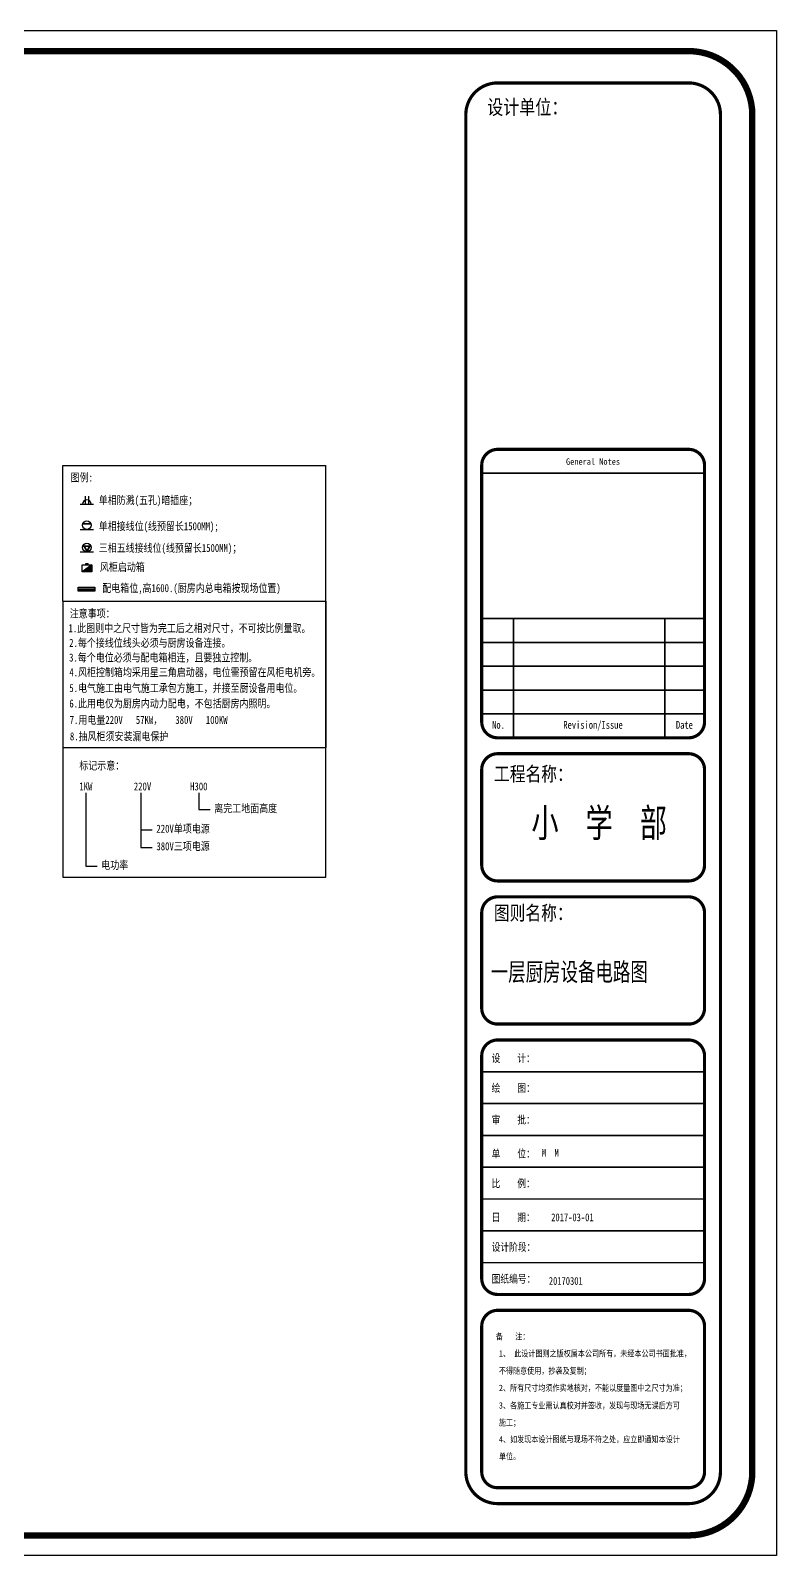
# Model space of a CAD drawing. Header units: inches. Extents: x 871252 to 1312932, y -88801 to 86720.
# Drawn here: x 947534 to 986309, y 7391 to 86720 of the extents above; entities that cross this region are included whole.
import ezdxf
from ezdxf.enums import TextEntityAlignment as Align

# ---------------------------------------------------------------- set-up
doc = ezdxf.new("R2010")
doc.units = ezdxf.units.IN
doc.header["$MEASUREMENT"] = 0
for name, color, linetype in [('000外框', 7, 'Continuous'), ('供排水', 4, 'Continuous'), ('外框', 7, 'Continuous'), ('电位', 1, 'Continuous')]:
    doc.layers.add(name, color=color, linetype=linetype)
doc.styles.add('STYLE4', font='', dxfattribs={"width": 0.7, "height": 180})
doc.styles.add('宋体平面', font='', dxfattribs={"width": 0.8})
doc.styles.add('黑体', font='simhei.ttf', dxfattribs={"width": 0.7})
doc.styles.get('STYLE4').set_extended_font_data('NSimSun')
doc.styles.get('宋体平面').set_extended_font_data('SimSun')

# ---------------------------------------------------------------- blocks, each defined once
blk = doc.blocks.new('A$C37F52DF6')
at = {"layer": '电位'}
blk.add_hatch(color=256, dxfattribs=at).paths.add_polyline_path([(320, 230), (0, 0), (320, 0)])
for p, q in [((320, 230), (0, 0)), ((120, 282), (200, 282)), ((120, 230), (120, 282)), ((200, 230), (200, 282))]:
    blk.add_line(p, q, dxfattribs=at)
blk.add_lwpolyline([(0, 230), (320, 230), (320, 0), (0, 0)], close=True, dxfattribs=at)

msp = doc.modelspace()

# ---------------------------------------------------------------- hatches: boundary and pattern name
at = {"layer": '电位'}
msp.add_hatch(color=256, dxfattribs=at).paths.add_polyline_path([(950876.5, 57659.9), (950002.9, 57659.9), (950002.9, 57553.9), (950876.5, 57553.9)])

# ---------------------------------------------------------------- linework, layer by layer
at = {"layer": '外框', "lineweight": -2}
for p, q in [((873103.7, 86720.3), (986308.8, 86720.3)), ((986308.8, 86720.3), (986308.8, 7391.5)), ((986308.8, 7391.5), (873103.7, 7391.5))]:
    msp.add_line(p, q, dxfattribs=at)
for points, const_width in [([(877501.9, 8435.7), (981742.4, 8435.7, 0.4142136), (985051.7, 11744.9), (985051.7, 82339.2, 0.4142136), (981742.4, 85648.4), (877501.9, 85648.4, 0.4142136), (874192.7, 82339.2), (874192.7, 11744.9, 0.4142136)], 330.9), ([(971814.8, 10090.3), (981742.4, 10090.3, 0.4142136), (983397, 11744.9), (983397, 82339.2, 0.4142136), (981742.4, 83993.8), (971814.8, 83993.8, 0.4142136), (970160.2, 82339.2), (970160.2, 11744.9, 0.4142136)], 165.5), ([(971814.8, 49926.9), (981742.4, 49926.9, 0.4142136), (982569.7, 50754.2), (982569.7, 64104.2, 0.4142136), (981742.4, 64931.5), (971814.8, 64931.5, 0.4142136), (970987.5, 64104.2), (970987.5, 50754.2, 0.4142136)], 165.5), ([(971814.8, 42481.1), (981742.4, 42481.1, 0.4142136), (982569.7, 43308.4), (982569.7, 48272.3, 0.4142136), (981742.4, 49099.6), (971814.8, 49099.6, 0.4142136), (970987.5, 48272.3), (970987.5, 43308.4, 0.4142136)], 165.5), ([(971814.8, 35035.4), (981742.4, 35035.4, 0.4142136), (982569.7, 35862.7), (982569.7, 40826.5, 0.4142136), (981742.4, 41653.8), (971814.8, 41653.8, 0.4142136), (970987.5, 40826.5), (970987.5, 35862.7, 0.4142136)], 165.5), ([(971814.8, 20971.2), (981742.4, 20971.2, 0.4142136), (982569.7, 21798.5), (982569.7, 33380.7, 0.4142136), (981742.4, 34208.1), (971814.8, 34208.1, 0.4142136), (970987.5, 33380.7), (970987.5, 21798.5, 0.4142136)], 165.5), ([(971814.8, 10917.6), (981742.4, 10917.6, 0.4142136), (982569.7, 11744.9), (982569.7, 19316.6, 0.4142136), (981742.4, 20143.9), (971814.8, 20143.9, 0.4142136), (970987.5, 19316.6), (970987.5, 11744.9, 0.4142136)], 165.5)]:
    msp.add_lwpolyline(points, format="xyb", close=True, dxfattribs=dict(at, const_width=const_width))
at = {"layer": '外框', "lineweight": -2, "const_width": 82.7}
for points in [[(970987.5, 63690.5), (982569.7, 63690.5)], [(970987.5, 56131.7), (982569.7, 56131.7)], [(972642.1, 49926.9), (972642.1, 56131.7)], [(980501.5, 49926.9), (980501.5, 56131.7)], [(970987.5, 54890.7), (982569.7, 54890.7)], [(970987.5, 53649.7), (982569.7, 53649.7)], [(970987.5, 52408.8), (982569.7, 52408.8)], [(970987.5, 51167.8), (982569.7, 51167.8)], [(970987.5, 32553.4), (982569.7, 32553.4)], [(970987.5, 30898.8), (982569.7, 30898.8)], [(970987.5, 29244.2), (982569.7, 29244.2)], [(970987.5, 27589.6), (982569.7, 27589.6)], [(970987.5, 25935), (982569.7, 25935)], [(970987.5, 24280.4), (982569.7, 24280.4)], [(970987.5, 22625.8), (982569.7, 22625.8)]]:
    msp.add_lwpolyline(points, dxfattribs=at)
at = {"layer": '电位', "color": 14}
for p, q in [((949217.8, 57034.8), (949217.8, 64092.8)), ((949217.8, 64092.8), (962890.8, 64092.8)), ((962890.8, 49418.4), (962890.8, 64092.8)), ((949217.8, 57034.8), (962890.8, 57034.8)), ((949217.8, 57034.8), (949217.8, 42669.4)), ((962890.8, 49418.4), (962890.8, 57034.8)), ((962890.8, 49418.4), (962890.8, 57034.8)), ((962890.8, 57034.8), (962890.8, 49418.4)), ((949217.8, 49418.4), (962890.8, 49418.4)), ((962890.8, 42669.4), (962890.8, 49418.4)), ((949217.8, 42669.4), (962890.8, 42669.4))]:
    msp.add_line(p, q, dxfattribs=at)
at = {"layer": '电位'}
for p, q in [((950116.3, 62086.8), (950814.5, 62086.8)), ((950375.2, 62491.7), (950375.2, 62086.8)), ((950555.5, 62491.7), (950555.5, 62086.8)), ((950116.3, 60766.9), (950814.5, 60766.9)), ((950254.2, 61065.3), (950676.6, 61065.3)), ((950260, 61080.1), (950670.7, 61080.1)), ((950116.3, 59598.7), (950814.5, 59598.7)), ((950254.2, 59897.1), (950676.6, 59897.1)), ((950260, 59911.9), (950670.7, 59911.9)), ((950490.7, 59600.1), (950285.3, 59955.8)), ((950506.5, 59602.5), (950295.3, 59968.2)), ((950635.5, 59968.2), (950424.3, 59602.5)), ((950645.4, 59955.8), (950440.1, 59600.1)), ((950876.5, 57659.9), (950002.9, 57659.9))]:
    msp.add_line(p, q, dxfattribs=at)
at = {"layer": '电位', "color": 7}
for p, q in [((950410.6, 47071), (950410.6, 43241.4)), ((953272.3, 47071), (953272.3, 44220.3)), ((956280.5, 47071), (956280.5, 46192.9)), ((956280.5, 46192.9), (956871.3, 46192.9)), ((953272.3, 45132.6), (953863.1, 45132.6)), ((953272.3, 44220.3), (953863.1, 44220.3)), ((950410.6, 43241.4), (951001.4, 43241.4))]:
    msp.add_line(p, q, dxfattribs=at)
at = {"layer": '电位'}
msp.add_lwpolyline([(950002.9, 57765.9), (950876.5, 57765.9), (950876.5, 57553.9), (950002.9, 57553.9)], close=True, dxfattribs=at)
for centre in [(950465.4, 60990.8), (950465.4, 59822.6)]:
    msp.add_circle(centre, 223.9, dxfattribs=at)
msp.add_arc((950465.4, 62086.8), 223.9, 0, 180, dxfattribs=at)

# ---------------------------------------------------------------- block references
at = {"layer": '供排水', "xscale": 1.555199999688193, "yscale": 1.55519999996759, "zscale": 1.5552}
msp.add_blockref('A$C37F52DF6', (950222.3, 58560.5), dxfattribs=at)

# ---------------------------------------------------------------- texts
at = {"layer": '000外框', "style": '黑体', "width": 0.7}
msp.add_text('一层厨房设备电路图', height=950.23, dxfattribs=at).set_placement((971455.9, 37279.4))
at = {"layer": '000外框', "insert": (973571.5, 46241), "char_height": 1477.04, "width": 15623.866, "attachment_point": 1, "style": '黑体'}
msp.add_mtext('小  学  部', dxfattribs=at)
at = {"layer": '外框', "style": '宋体平面', "width": 0.8}
for s, height, p in [('设计单位：', 764.9, (971269.3, 82351.1)), ('工程名称：', 749.6, (971625.7, 47675.3)), ('图则名称：', 749.6, (971620.7, 40441.4))]:
    msp.add_text(s, height=height, dxfattribs=at).set_placement(p)
at = {"layer": '外框', "lineweight": -2, "style": '宋体平面', "width": 0.8}
for s, height, p in [('General Notes', 330.922, (976773, 64295.4)), ('No.', 405.22, (971859.8, 50600)), ('Revision/Issue', 405.222, (976773, 50600)), ('Date', 405.22, (981523.4, 50600))]:
    msp.add_text(s, height=height, dxfattribs=at).set_placement(p, align=Align.MIDDLE_CENTER)
for s, height, p in [('设    计：', 405.22, (971501.7, 33053.9)), ('绘    图：', 405.22, (971501.7, 31505.6)), ('审    批：', 405.22, (971501.7, 29851)), ('单    位：', 405.22, (971501.7, 28090)), ('M  M', 405.22, (974111.5, 28130.5)), ('比    例：', 405.22, (971501.7, 26541.8)), ('日    期：', 405.22, (971501.7, 24780.8)), ('2017-03-01', 405.22, (974598.6, 24780.8)), ('设计阶段：', 405.22, (971501.7, 23232.6)), ('图纸编号：', 405.22, (971501.7, 21578)), ('20170301', 405.22, (974475.2, 21471.6)), ('备   注：', 328.23, (971719.7, 18617.9)), ('1、 此设计图则之版权属本公司所有，未经本公司书面批准，', 328.23, (971879.4, 17736.9)), ('不得随意使用，抄袭及复制；', 328.23, (971879.4, 16836.2)), ('2、所有尺寸均须作实地核对，不能以度量图中之尺寸为准；', 328.23, (971879.4, 15947.4)), ('3、各施工专业需认真校对并签收，发现与现场无误后方可', 328.23, (971879.4, 15033.1)), ('施工；', 328.23, (971879.4, 14143.9)), ('4、如发现本设计图纸与现场不符之处，应立即通知本设计', 328.23, (971879.4, 13272.1)), ('单位。', 328.23, (971879.4, 12382.8))]:
    msp.add_text(s, height=height, dxfattribs=at).set_placement(p)
at = {"layer": '电位', "color": 7, "style": 'STYLE4', "width": 0.8}
for s, height, p in [('图例:', 416.33, (949616.8, 63260.3)), ('单相防溅(五孔)暗插座；', 416.332, (951080.8, 62077.6)), ('单相接线位(线预留长1500MM);', 416.332, (951080.8, 60726)), ('三相五线接线位(线预留长1500MM)；', 416.332, (951080.8, 59595)), ('风柜启动箱', 416.33, (951142.5, 58601.8)), ('配电箱位,高1600.(厨房内总电箱按现场位置)', 416.332, (951268, 57507)), ('注意事项：', 416.33, (949573.6, 56184.5)), ('1.此图则中之尺寸皆为完工后之相对尺寸，不可按比例量取。', 416.332, (949506.5, 55421.2)), ('2.每个接线位线头必须与厨房设备连接。', 416.332, (949543.5, 54657.9)), ('3.每个电位必须与配电箱相连，且要独立控制。', 416.332, (949538.9, 53894.6)), ('4.风柜控制箱均采用星三角启动器，电位需预留在风柜电机旁。', 416.332, (949552.7, 53129.1)), ('5.电气施工由电气施工承包方施工，并接至厨设备用电位。', 416.332, (949552.7, 52307.7)), ('6.此用电仅为厨房内动力配电，不包括厨房内照明。', 416.332, (949552.7, 51503.1)), ('7.用电量220V   57KW，   380V   100KW', 416.332, (949569.5, 50649.8)), ('8.抽风柜须安装漏电保护', 416.332, (949579.7, 49795.2)), ('标记示意：', 416.33, (950069.3, 48273.9)), ('1KW', 416.33, (950069.3, 47190.3)), ('220V', 416.33, (952903.2, 47190.3)), ('H300', 416.33, (955828, 47190.3)), ('离完工地面高度', 416.33, (957085, 46051)), ('220V单项电源', 416.33, (954076.8, 44990.7)), ('380V三项电源', 416.33, (954076.8, 44078.4)), ('电功率', 416.33, (951215.2, 43099.5))]:
    msp.add_text(s, height=height, dxfattribs=at).set_placement(p)

doc.saveas('drawing.dxf')
